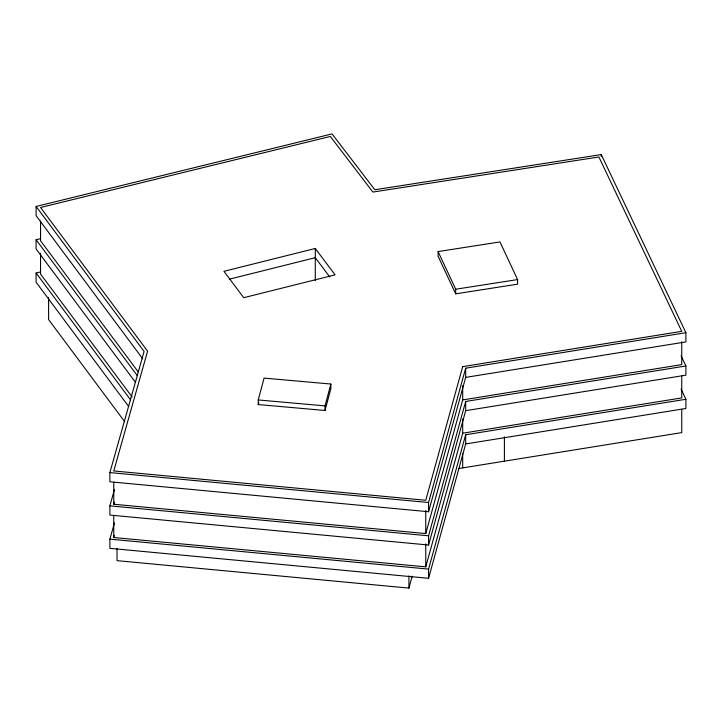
<?xml version="1.0" encoding="UTF-8"?>
<svg xmlns="http://www.w3.org/2000/svg" width="722" height="722" viewBox="0 0 722 722"><rect width="100%" height="100%" fill="white"/><g stroke="black" fill="none" stroke-linecap="round" stroke-linejoin="round"><path stroke-width="1.08" d="M258.25 399.952L264.072 378.102L330.856 384.032L330.856 388.635L325.035 410.484L258.25 404.555L258.25 399.952L325.035 405.881L330.856 384.032M258.25 404.555L258.81 402.47M428.561 511.736L428.561 502.53L465.69 368.175L685.9 332.707L685.9 341.912L465.69 377.38L428.561 511.736L109.879 481.773L109.879 472.567L144.084 351.424L36.1 206.456L332.048 133.904L374.826 189.733L601.264 154.598L685.9 332.707M117.027 548.458L117.027 560.651L408.923 588.096L412.208 576.21M113.76 482.35L113.76 504.236L425.754 533.567L462.694 399.916L462.694 385.683M428.561 545.02L428.561 535.814L465.69 401.459L685.9 365.982L685.9 375.187L465.69 410.665L428.561 545.02L109.879 515.057L109.879 505.851L114.455 489.624M113.76 515.625L113.76 537.52L425.754 566.851L462.694 433.2L462.694 418.968M428.561 578.304L428.561 569.098L465.69 434.743L685.9 399.266L685.9 408.471L465.69 443.949L428.561 578.304L109.879 548.341L109.879 539.135L114.455 522.909M113.76 504.236L114.374 502.079M113.76 537.52L114.374 535.363M315.288 248.476L223.937 271.328L243.729 297.699L335.08 274.847L315.288 248.476L315.288 280.668M229.37 279.179L315.288 257.682L329.801 277.022M135.366 382.209L36.1 248.946L36.1 239.74L40.468 238.675M128.651 406.486L36.1 282.23L36.1 273.024L40.468 271.95M462.694 399.916L681.748 364.628L681.748 341.641M462.694 433.2L681.748 397.912L681.748 376.018M458.398 468.587L681.748 432.613L681.748 409.329M438.083 251.572L499.958 241.924L517.584 279.576L517.584 284.179L455.699 293.836L438.083 256.175L438.083 251.572L455.699 289.233L455.699 293.836M455.699 289.233L517.584 279.576M109.879 472.567L428.561 502.53M109.879 505.851L428.561 535.814M109.879 539.135L428.561 569.098M142.739 358.825L36.1 215.661L36.1 206.456M138.155 371.803L40.549 240.769L40.549 221.076M36.1 239.74L137.37 375.702M132.099 396.956L40.549 274.053L40.549 253.26M36.1 273.024L130.664 399.979M124.689 421.702L48.6 319.566L48.6 297.401M681.063 355.811L685.9 365.982M681.063 389.095L685.9 399.266M601.264 154.598L601.264 156.638M504.398 436.792L504.398 461.178M465.69 368.175L465.69 377.38M465.69 401.459L465.69 410.665M465.69 434.743L465.69 443.949M462.694 453.488L462.694 467.892M425.754 510.589L425.754 533.567M425.754 543.874L425.754 566.851M408.923 575.903L408.923 588.096M325.035 405.881L325.035 410.484M462.694 366.632L425.754 500.283L113.76 470.952L147.577 351.172L40.549 207.494L330.306 136.449L372.904 192.061L598.89 156.981L681.748 331.344L462.694 366.632"/></g></svg>
